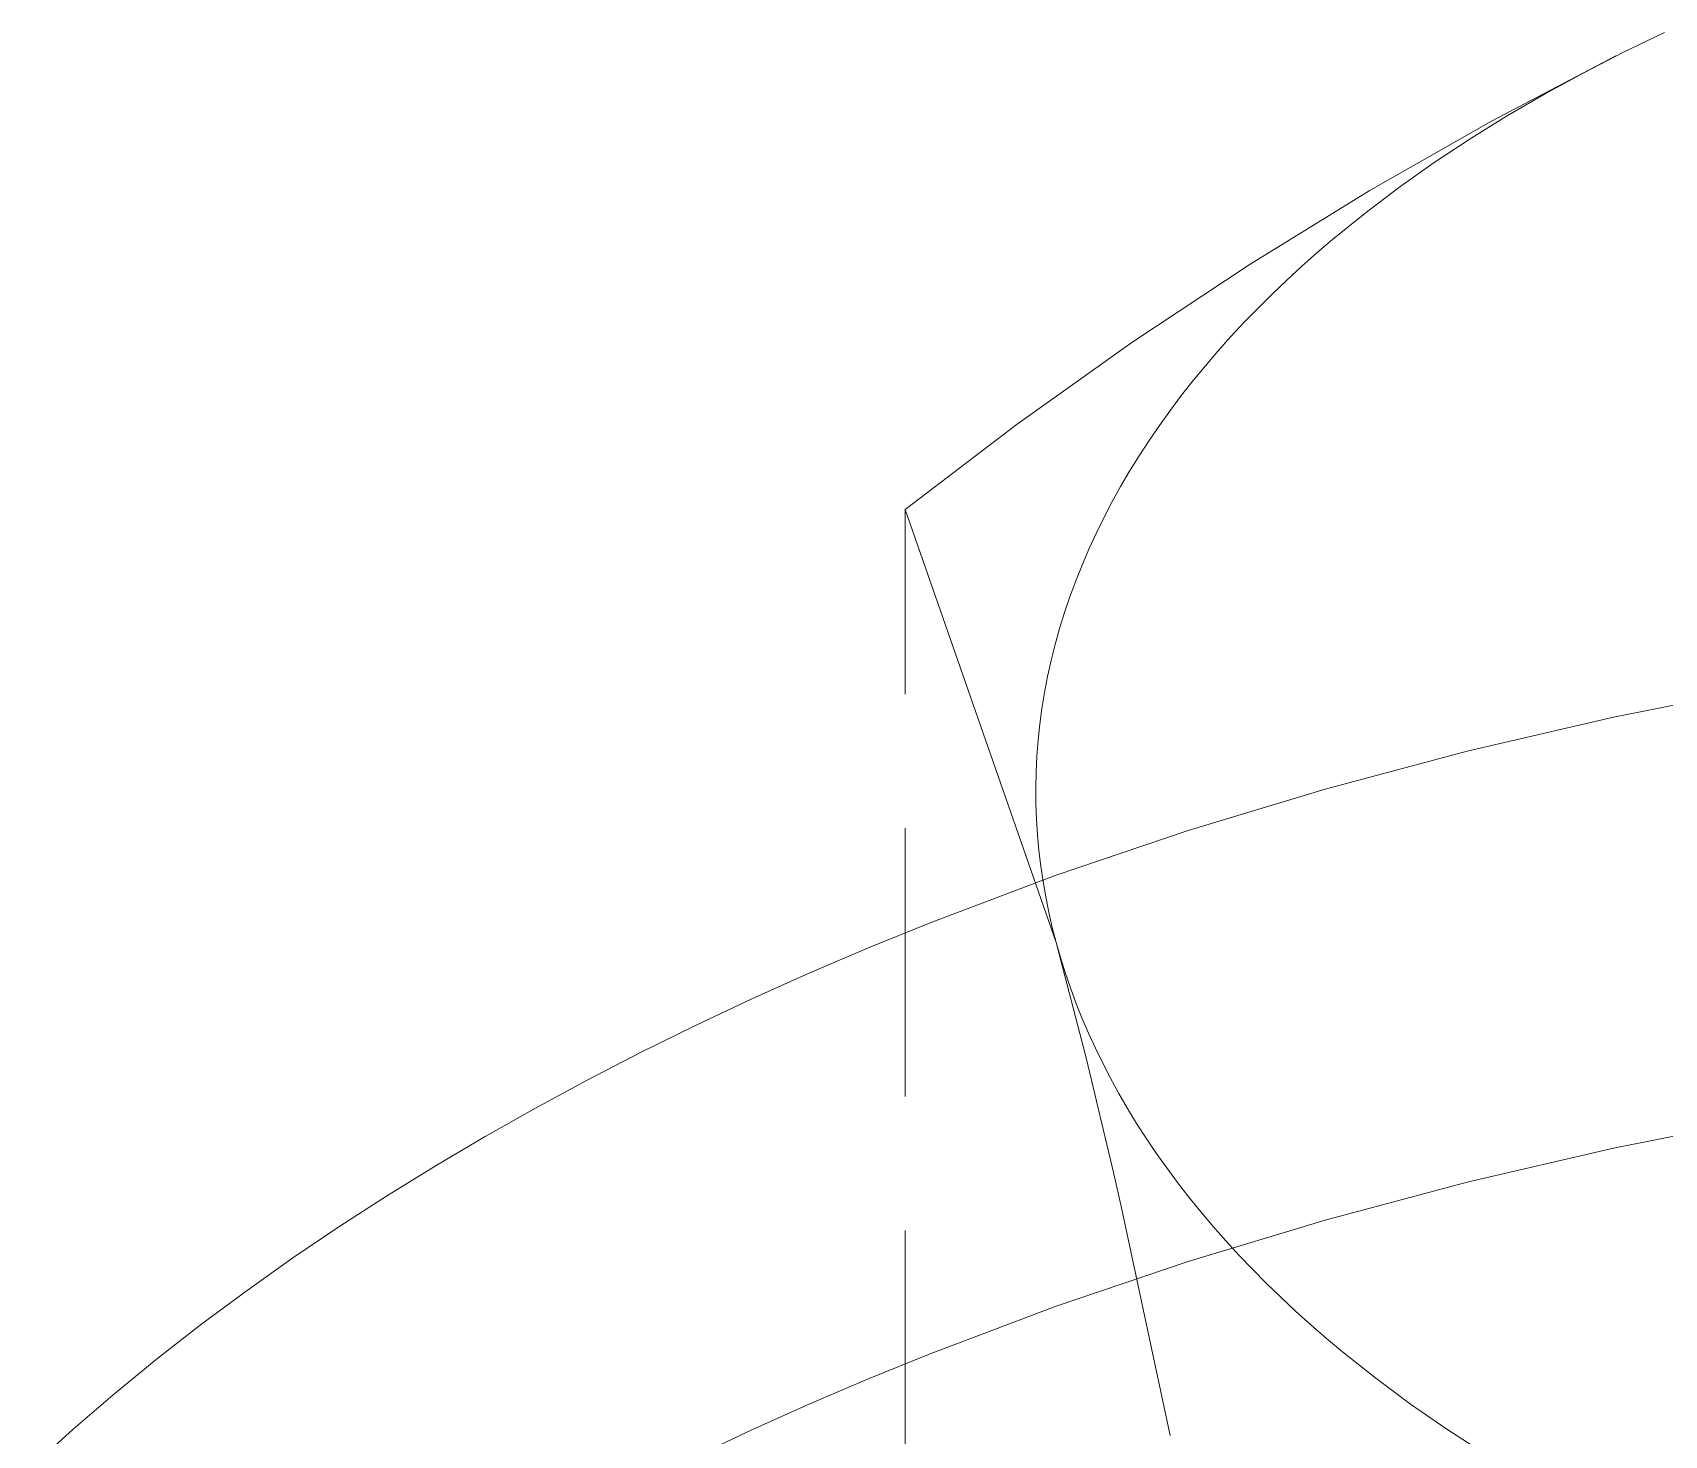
# Model space of a CAD drawing. Header units: millimetres. Extents: x -124 to 15640, y 659 to 4121.
# Drawn here: x 4081.64 to 4089.37, y 2285.94 to 2292.58 of the extents above; entities that cross this region are included whole.
import ezdxf

# ---------------------------------------------------------------- set-up
doc = ezdxf.new("R2010")
doc.units = ezdxf.units.MM
doc.linetypes.add('HIDDEN', pattern=[1.905, 1.27, -0.635])
doc.layers.add('ZANO_R', color=7, linetype='Continuous', lineweight=0)
doc.layers.add('ZANO_R_przerywana', color=7, linetype='HIDDEN', lineweight=0)

msp = doc.modelspace()

# ---------------------------------------------------------------- linework, layer by layer
at = {"layer": 'ZANO_R'}
for p, q in [((4089.1759, 2292.4868), (4089.3688, 2292.5795)), ((4088.5497, 2292.1597), (4089.1395, 2292.4701)), ((4088.9868, 2292.3898), (4089.1759, 2292.4868)), ((4088.8016, 2292.2886), (4088.9868, 2292.3898)), ((4088.6209, 2292.1833), (4088.8016, 2292.2886)), ((4087.9706, 2291.8297), (4088.5497, 2292.1597)), ((4088.4451, 2292.0741), (4088.6209, 2292.1833)), ((4088.2744, 2291.9609), (4088.4451, 2292.0741)), ((4088.1094, 2291.8439), (4088.2744, 2291.9609)), ((4087.4029, 2291.4804), (4087.9706, 2291.8297)), ((4087.9502, 2291.7233), (4088.1094, 2291.8439)), ((4087.7974, 2291.5992), (4087.9502, 2291.7233)), ((4087.7234, 2291.5359), (4087.7974, 2291.5992)), ((4087.6511, 2291.4718), (4087.7234, 2291.5359)), ((4086.8472, 2291.1124), (4087.4029, 2291.4804)), ((4087.5806, 2291.4069), (4087.6511, 2291.4718)), ((4087.5118, 2291.3412), (4087.5806, 2291.4069)), ((4087.3798, 2291.2076), (4087.4449, 2291.2747)), ((4087.4449, 2291.2747), (4087.5118, 2291.3412)), ((4087.3165, 2291.1397), (4087.3798, 2291.2076)), ((4087.2552, 2291.0712), (4087.3165, 2291.1397)), ((4086.3041, 2290.7259), (4086.8472, 2291.1124)), ((4087.1958, 2291.0021), (4087.2552, 2291.0712)), ((4087.1384, 2290.9323), (4087.1958, 2291.0021)), ((4087.083, 2290.862), (4087.1384, 2290.9323)), ((4087.0296, 2290.791), (4087.083, 2290.862)), ((4086.9783, 2290.7196), (4087.0296, 2290.791)), ((4085.7744, 2290.3215), (4086.3041, 2290.7259)), ((4086.929, 2290.6477), (4086.9783, 2290.7196)), ((4086.8368, 2290.5025), (4086.8818, 2290.5753)), ((4086.8818, 2290.5753), (4086.929, 2290.6477)), ((4086.7938, 2290.4292), (4086.8368, 2290.5025)), ((4086.753, 2290.3556), (4086.7938, 2290.4292)), ((4086.7144, 2290.2817), (4086.753, 2290.3556)), ((4085.7744, 2290.3215), (4086.4891, 2288.2703)), ((4086.678, 2290.2074), (4086.7144, 2290.2817)), ((4086.6437, 2290.1329), (4086.678, 2290.2074)), ((4086.6116, 2290.0581), (4086.6437, 2290.1329)), ((4086.5817, 2289.9831), (4086.6116, 2290.0581)), ((4086.554, 2289.9079), (4086.5817, 2289.9831)), ((4086.5286, 2289.8326), (4086.554, 2289.9079)), ((4086.5053, 2289.7571), (4086.5286, 2289.8326)), ((4086.4842, 2289.6816), (4086.5053, 2289.7571)), ((4086.4653, 2289.606), (4086.4842, 2289.6816)), ((4086.4487, 2289.5304), (4086.4653, 2289.606)), ((4086.4342, 2289.4548), (4086.4487, 2289.5304)), ((4086.4219, 2289.3792), (4086.4342, 2289.4548)), ((4089.1282, 2289.3377), (4089.8418, 2289.4804)), ((4086.4118, 2289.3037), (4086.4219, 2289.3792)), ((4088.4343, 2289.1761), (4089.1282, 2289.3377)), ((4086.4038, 2289.2283), (4086.4118, 2289.3037)), ((4086.398, 2289.153), (4086.4038, 2289.2283)), ((4086.3943, 2289.0779), (4086.398, 2289.153)), ((4087.762, 2288.9966), (4088.4343, 2289.1761)), ((4086.3928, 2289.003), (4086.3943, 2289.0779)), ((4086.3933, 2288.9283), (4086.3928, 2289.003)), ((4087.1133, 2288.8005), (4087.762, 2288.9966)), ((4086.396, 2288.8539), (4086.3933, 2288.9283)), ((4086.4006, 2288.7797), (4086.396, 2288.8539)), ((4086.4897, 2288.5891), (4087.1133, 2288.8005)), ((4086.4074, 2288.7058), (4086.4006, 2288.7797)), ((4086.4161, 2288.6323), (4086.4074, 2288.7058)), ((4085.8925, 2288.3639), (4086.4897, 2288.5891)), ((4086.4268, 2288.5591), (4086.4161, 2288.6323)), ((4086.4395, 2288.4863), (4086.4268, 2288.5591)), ((4086.4541, 2288.4139), (4086.4395, 2288.4863)), ((4086.4707, 2288.3419), (4086.4541, 2288.4139)), ((4085.6042, 2288.2465), (4085.8925, 2288.3639)), ((4086.4891, 2288.2703), (4086.4707, 2288.3419)), ((4086.4891, 2288.2703), (4086.6304, 2287.7237)), ((4086.5095, 2288.199), (4086.4891, 2288.2703)), ((4085.3228, 2288.1261), (4085.6042, 2288.2465)), ((4086.5318, 2288.1275), (4086.5095, 2288.199)), ((4085.0486, 2288.003), (4085.3228, 2288.1261)), ((4086.5563, 2288.056), (4086.5318, 2288.1275)), ((4086.5827, 2287.9844), (4086.5563, 2288.056)), ((4084.7814, 2287.8773), (4085.0486, 2288.003)), ((4086.6113, 2287.9129), (4086.5827, 2287.9844)), ((4084.5215, 2287.7491), (4084.7814, 2287.8773)), ((4086.6419, 2287.8413), (4086.6113, 2287.9129)), ((4086.6746, 2287.7698), (4086.6419, 2287.8413)), ((4084.2689, 2287.6187), (4084.5215, 2287.7491)), ((4086.7095, 2287.6983), (4086.6746, 2287.7698)), ((4086.7464, 2287.627), (4086.7095, 2287.6983))]:
    msp.add_line(p, q, dxfattribs=at)
at = {"layer": 'ZANO_R_przerywana'}
for p, q in [((4085.7744, 2283.7316), (4085.7744, 2290.3215)), ((4086.6304, 2287.7237), (4086.7617, 2287.1746)), ((4084.0236, 2287.4862), (4084.2689, 2287.6187)), ((4086.7854, 2287.5558), (4086.7464, 2287.627)), ((4083.7855, 2287.3518), (4084.0236, 2287.4862)), ((4086.8266, 2287.4847), (4086.7854, 2287.5558)), ((4086.8699, 2287.4138), (4086.8266, 2287.4847)), ((4086.9153, 2287.3432), (4086.8699, 2287.4138)), ((4089.8418, 2287.4392), (4089.1282, 2287.2965)), ((4083.5527, 2287.2143), (4083.7855, 2287.3518)), ((4086.9628, 2287.2728), (4086.9153, 2287.3432)), ((4087.0124, 2287.2027), (4086.9628, 2287.2728)), ((4089.1282, 2287.2965), (4088.4343, 2287.1348)), ((4083.3233, 2287.0727), (4083.5527, 2287.2143)), ((4086.7618, 2287.1746), (4086.7986, 2287.0133)), ((4087.0641, 2287.133), (4087.0124, 2287.2027)), ((4087.1179, 2287.0635), (4087.0641, 2287.133)), ((4088.4343, 2287.1348), (4087.762, 2286.9553)), ((4083.0974, 2286.9268), (4083.3233, 2287.0727)), ((4087.1738, 2286.9945), (4087.1179, 2287.0635)), ((4086.7986, 2287.0133), (4087.0293, 2285.936)), ((4087.762, 2286.9553), (4087.1133, 2286.7592)), ((4087.2318, 2286.9258), (4087.1738, 2286.9945)), ((4082.8754, 2286.7767), (4083.0974, 2286.9268)), ((4087.2919, 2286.8576), (4087.2318, 2286.9258)), ((4087.354, 2286.7899), (4087.2919, 2286.8576)), ((4087.4182, 2286.7227), (4087.354, 2286.7899)), ((4082.6577, 2286.6225), (4082.8754, 2286.7767)), ((4087.1133, 2286.7592), (4086.4897, 2286.5479)), ((4087.4844, 2286.656), (4087.4182, 2286.7227)), ((4087.5525, 2286.5899), (4087.4844, 2286.656)), ((4082.4445, 2286.4641), (4082.6577, 2286.6225)), ((4087.6227, 2286.5243), (4087.5525, 2286.5899)), ((4086.4897, 2286.5479), (4085.8925, 2286.3226)), ((4087.6948, 2286.4594), (4087.6227, 2286.5243)), ((4082.236, 2286.3017), (4082.4445, 2286.4641)), ((4087.7688, 2286.3951), (4087.6948, 2286.4594)), ((4087.8448, 2286.3315), (4087.7688, 2286.3951)), ((4088.0022, 2286.2065), (4087.8448, 2286.3315)), ((4082.0327, 2286.1352), (4082.236, 2286.3017)), ((4085.8925, 2286.3226), (4085.6042, 2286.2052)), ((4085.6042, 2286.2052), (4085.3228, 2286.0849)), ((4088.167, 2286.0845), (4088.0022, 2286.2065)), ((4081.8348, 2285.9647), (4082.0327, 2286.1352)), ((4085.3228, 2286.0849), (4085.0486, 2285.9618)), ((4088.3387, 2285.9658), (4088.167, 2286.0845)), ((4081.6426, 2285.7904), (4081.8348, 2285.9647)), ((4085.0486, 2285.9618), (4084.7814, 2285.836)), ((4088.5171, 2285.8505), (4088.3387, 2285.9658))]:
    msp.add_line(p, q, dxfattribs=at)

doc.saveas('drawing.dxf')
